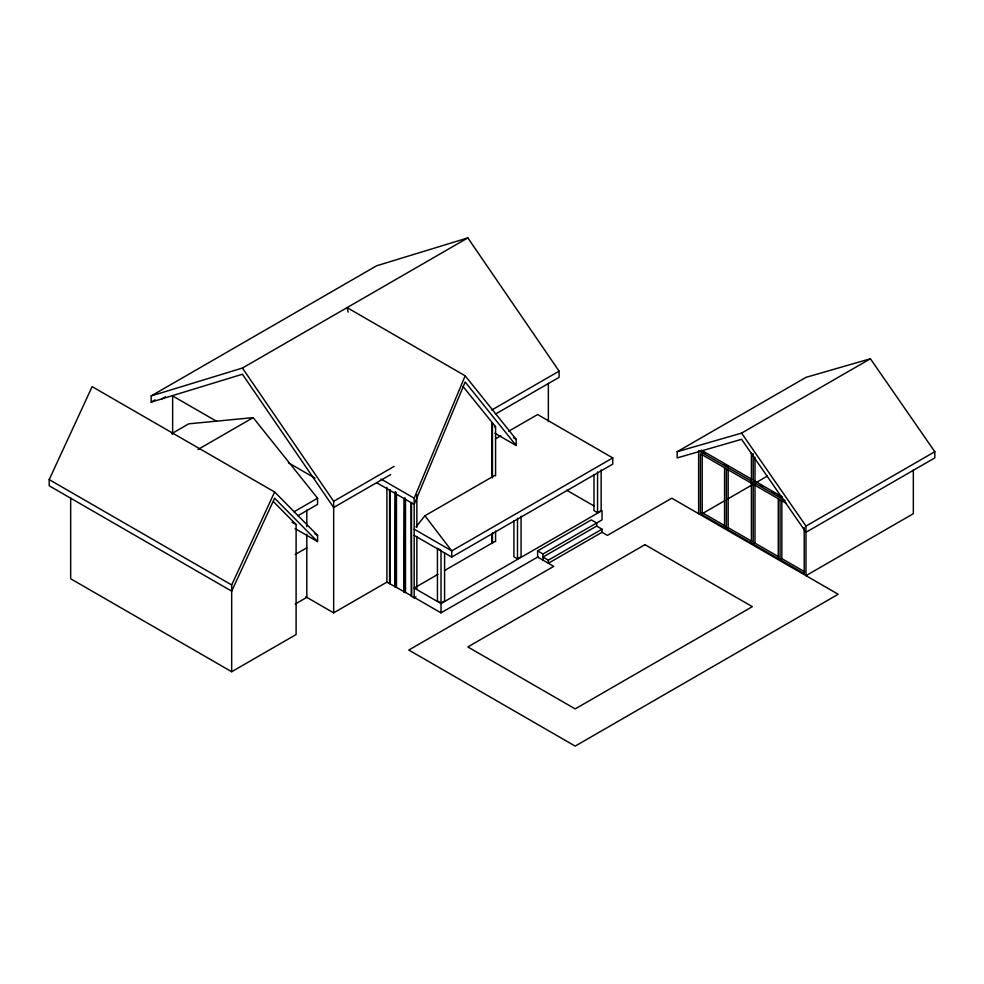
<?xml version="1.0" encoding="UTF-8"?>
<svg xmlns="http://www.w3.org/2000/svg" width="984" height="984" viewBox="0 0 984 984"><rect width="100%" height="100%" fill="white"/><g stroke="black" fill="none" stroke-linecap="round" stroke-linejoin="round"><path stroke-width="1.48" d="M415.961 596.845L414.178 597.878L414.178 498.199L465.161 375.79L347.081 307.623L348.176 312.1M317.561 541.581L274.622 498.199L231.683 591.163L49.2 485.801L49.2 479.602L92.139 386.638L274.622 492L317.561 535.382L317.561 541.581L295.089 528.605M273.552 501.766L296.098 524.534L296.098 634.545L231.683 671.728L231.683 584.963L274.622 492M415.961 526.944L424.904 515.764L494.681 475.469M390.685 474.571L333.662 507.498L242.421 374.24L151.179 402.136L151.179 395.937L376.601 265.791L467.843 237.894L559.096 371.152L559.096 377.339L495.444 414.092M151.179 402.136L155.152 399.836M161.917 398.852L165.496 396.786M151.179 395.937L242.421 368.053L467.843 237.894M171.659 433.698L188.743 423.821L253.159 417.634L317.561 498.199L317.561 504.398L297.844 515.776M197.944 449.503L253.159 417.634M293.896 511.864L317.561 498.199M305.716 596.722L333.662 612.847L333.662 501.299L394.129 466.391M491.779 410.008L559.096 371.152M495.579 426.921L494.681 425.949L494.681 426.921L495.579 426.921L495.579 475.899M295.163 554.509L306.823 547.781M495.493 438.852L500.758 435.814M508.654 431.25L537.621 414.535L612.761 457.917L612.761 464.116L451.742 557.079L414.178 535.382M295.163 604.09L306.823 597.362L306.823 534.214M333.662 612.847L386.897 582.122L411.497 595.812L411.497 502.393M612.761 457.917L451.742 550.88L414.178 529.183M395.113 491.988L395.113 586.87L395.556 491.729M395.113 586.87L396.454 587.128L396.454 493.784M404.141 498.728L404.141 592.085L404.584 498.47M404.141 592.085L405.482 592.343L405.482 498.986M437.929 574.348L414.178 588.063L441.017 603.561L602.024 510.598L602.024 519.896L542.983 553.98L537.621 550.88L537.621 557.079L553.721 566.366L408.803 650.043L575.197 746.106L838.184 594.262L671.801 498.199L607.399 535.382L602.024 532.283L548.359 563.279L548.359 560.179L602.024 529.183L602.024 532.283M444.534 570.536L494.681 541.581M411.041 502.652L411.497 595.812M677.176 451.717L805.982 377.352L870.397 358.754L934.8 451.717L934.8 457.917L805.982 532.283L741.579 439.319L677.176 457.917L677.176 451.717L741.579 433.12L870.397 358.754M441.017 603.044L441.017 550.363L437.437 548.297L437.437 600.978L441.017 603.044L444.583 600.978L444.583 552.811M513.919 520.696L513.919 556.821L517.498 558.887L521.077 556.821L521.077 516.182M593.979 474.472L593.979 510.598L597.559 512.664L601.138 510.598L601.138 469.958M537.621 550.88L591.298 519.896L596.661 522.984L596.661 526.083L542.983 557.079L548.359 560.179M414.178 597.362L441.017 612.847L538.15 556.772M782.452 497.006L754.999 481.151L753.203 482.185L785.134 500.622M786.4 503.414L700.423 453.784L700.423 513.697L702.219 512.664L725.097 525.874M703.548 512.922L724.839 500.635M727.496 499.097L752.772 484.509M755.429 482.972L767.409 476.059M751.887 541.335L728.16 527.633L726.376 528.666L726.376 468.765M778.725 556.833L754.999 543.131L753.203 544.164L753.203 453.698M913.336 469.811L913.336 513.697L805.982 575.665L805.982 526.083L934.8 451.717M804.715 571.839L781.837 558.629L780.041 559.662L780.041 499.749M701.321 450.168L751.899 479.368M704.827 453.23L702.219 451.717L702.219 450.684M724.445 464.546L728.369 466.81M760.226 485.21L762.846 486.711M771.997 492L774.605 493.513M777.225 495.026L779.832 496.526M699.538 451.201L751.419 481.151M700.423 513.697L804.199 573.598L804.199 527.522M462.886 386.331L495.137 426.207M513.5 437.794L516.157 439.319L516.157 445.518L494.927 433.267M566.686 490.192L594.176 506.059M596.661 526.083L602.024 529.183M381.005 479.048L414.178 498.199M377.032 482.947L414.178 504.398L465.161 381.989L516.157 445.518M216.566 421.287L172.643 395.937L172.643 434.19M288.423 462.775L315.04 478.15M314.917 533.857L317.561 535.382M292.1 522.233L296.098 524.534M411.041 596.07L414.178 597.878M49.2 479.602L231.683 584.963M231.683 671.728L70.663 578.764L70.663 497.916M465.161 375.79L516.157 439.319M424.904 515.764L451.742 550.88L451.742 557.079M741.579 433.12L805.982 526.083M242.421 368.053L333.662 501.299M781.837 500.253L781.837 558.629M778.258 498.716L778.258 558.629M754.999 457.166L754.999 481.151M754.999 484.755L754.999 543.131M751.419 452.665L751.419 543.131M728.16 469.257L728.16 527.633M724.581 467.732L724.581 527.633M702.219 454.288L702.219 512.664M698.64 450.684L698.64 513.697M597.559 472.025L597.559 512.664M548.359 383.317L548.359 421.57M542.983 553.98L542.983 560.179M517.498 518.248L517.498 558.887M495.579 530.979L495.579 541.692M492.443 422.862L492.443 477.843M492.443 532.836L492.443 543.525M492 422.603L492 477.584M492 534.103L492 543.266M441.017 603.561L441.017 612.847M416.859 494.964L416.859 527.215M416.859 536.428L416.859 588.653M405.027 497.719L405.027 592.602M395.998 492.504L395.998 587.386M390.021 489.774L390.021 583.414M389.578 490.032L389.578 583.672M386.897 487.252L386.897 582.122M306.823 510.093L306.823 526.674M644.963 544.681L467.843 646.943L575.197 708.911L752.317 606.661L644.963 544.681"/></g></svg>
